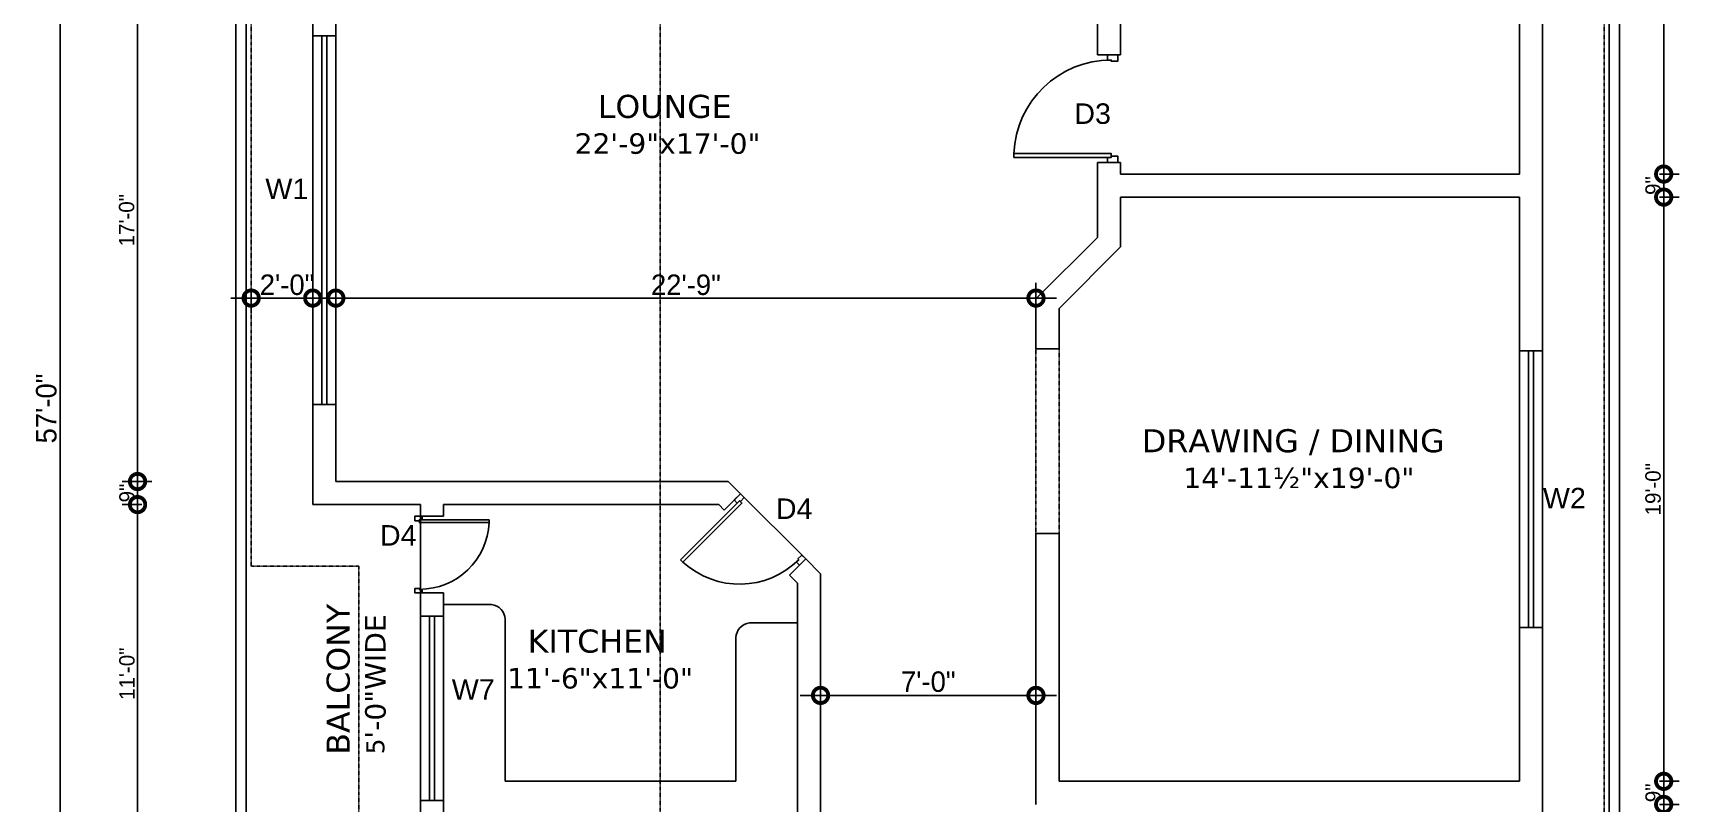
# Model space of a CAD drawing. Header units: inches. Extents: x -36906 to 35154, y -44700 to 686.
# Drawn here: x -20173 to -19531, y -23963 to -23662 of the extents above; entities that cross this region are included whole.
import ezdxf
from ezdxf.enums import TextEntityAlignment as Align

# ---------------------------------------------------------------- set-up
doc = ezdxf.new("R2010")
doc.units = ezdxf.units.IN
doc.header["$LTSCALE"] = 2
doc.header["$MEASUREMENT"] = 0
doc.header["$PDMODE"] = 2
doc.linetypes.add('DASHED2', pattern=[0.375, 0.25, -0.125])
doc.styles.add('dimtex', font='stylu.ttf')
doc.styles.add('SANSSERIF', font='sanss___.ttf', dxfattribs={"height": 7})
doc.dimstyles.new('G8', dxfattribs={"dimscale": 8, "dimtxt": 1, "dimasz": 1.75, "dimexe": 1, "dimexo": 0.25, "dimgap": 0.125, "dimtad": 1, "dimdec": 3, "dimzin": 3, "dimdsep": 46, "dimlunit": 4, "dimtxsty": 'dimtex', "dimblk": 'DOTSMALL', "dimcen": 0.09375, "dimdle": 1, "dimclrd": 256, "dimclre": 256, "dimclrt": 6, "dimadec": 0, "dimazin": 1, "dimtfac": 1, "dimtdec": 3, "dimtofl": 0, "dimtmove": 1, "dimatfit": 3, "dimldrblk": 'DOTSMALL', "dimfxl": 0, "dimtolj": 1, "dimtzin": 1, "dimlwd": -1, "dimlwe": -1, "dimarcsym": 0})

# ---------------------------------------------------------------- blocks, each defined once
blk = doc.blocks.new('rer er')
for p, q in [((-58.73, 4133.44), (-57.34, 4133.44)), ((-57.34, 4133.44), (-57.34, 4130.67)), ((-59.07, 4132.4), (-58.73, 4132.4)), ((-59.07, 4132.4), (-59.07, 4130.67)), ((-59.07, 4130.67), (-57.34, 4130.67))]:
    blk.add_line(p, q)
for points in [[(-58.73, 4158.66), (-58.73, 4132.4), (-59.76, 4132.4), (-59.76, 4158.66)], [(-86.39, 4133.44), (-86.39, 4130.67), (-84.66, 4130.67), (-84.66, 4132.4), (-84.66, 4130.67), (-86.39, 4130.67), (-86.39, 4133.44), (-85.01, 4133.44), (-85.01, 4132.4), (-84.66, 4132.4), (-85.01, 4132.4), (-85.01, 4133.44)]]:
    blk.add_lwpolyline(points, close=True)
blk.add_lwpolyline([(-59.07, 4132.4), (-59.07, 4130.67), (-57.34, 4130.67), (-57.34, 4133.44), (-58.73, 4133.44), (-58.73, 4132.4), (-59.07, 4132.4)])
blk.add_arc((-58.73, 4132.4), 26.28, 92.2623, 180)
blk = doc.blocks.new('_DotSmall')
at = {"color": 0, "linetype": 'ByBlock', "const_width": 0.5}
blk.add_lwpolyline([(-0.0625, 0, 1), (0.0625, 0, 1)], format="xyb", close=True, dxfattribs=at)
blk = doc.blocks.new('*D89')
for p, q in [((-20161.94, -23439.58), (-20161.94, -24139.58)), ((-20151.42, -23447.58), (-20167.94, -23447.58)), ((-20151.42, -24131.58), (-20167.94, -24131.58))]:
    blk.add_line(p, q)
at = {"layer": 'Defpoints', "color": 0}
for p in [(-20145.42, -23447.58), (-20161.94, -24131.58), (-20145.42, -24131.58)]:
    blk.add_point(p, dxfattribs=at)
at = {"xscale": 12, "yscale": 12, "zscale": 12}
for p, rotation in [((-20161.94, -23447.58), 90), ((-20161.94, -24131.58), 270)]:
    blk.add_blockref('_DotSmall', p, dxfattribs=dict(at, rotation=rotation))
at = {"color": 7, "insert": (-20167.26, -23809.08), "char_height": 8, "attachment_point": 5, "rotation": 90, "style": 'dimtex'}
blk.add_mtext('\\A1;57\'-0"', dxfattribs=at)
blk = doc.blocks.new('*D90')
for p, q in [((-19865.4, -23924.58), (-19865.4, -23915.05)), ((-19781.4, -23924.58), (-19781.4, -23915.05)), ((-19773.4, -23921.05), (-19873.4, -23921.05))]:
    blk.add_line(p, q)
at = {"layer": 'Defpoints', "color": 0}
for p in [(-19865.4, -23921.05), (-19865.4, -23930.58), (-19781.4, -23930.58)]:
    blk.add_point(p, dxfattribs=at)
at = {"xscale": 12, "yscale": 12, "zscale": 12, "rotation": 180}
blk.add_blockref('_DotSmall', (-19865.4, -23921.05), dxfattribs=at)
at = {"xscale": 12, "yscale": 12, "zscale": 12}
blk.add_blockref('_DotSmall', (-19781.4, -23921.05), dxfattribs=at)
at = {"color": 7, "insert": (-19823.4, -23915.74), "char_height": 8, "attachment_point": 5, "style": 'dimtex'}
blk.add_mtext('\\A1;7\'-0"', dxfattribs=at)
blk = doc.blocks.new('*D103')
for p, q in [((-20131.71, -23845.58), (-20131.71, -23625.58)), ((-20133.25, -23633.58), (-20137.71, -23633.58)), ((-20126.11, -23837.58), (-20137.71, -23837.58))]:
    blk.add_line(p, q)
at = {"layer": 'Defpoints', "color": 0}
for p in [(-20131.71, -23633.58), (-20127.25, -23633.58), (-20120.11, -23837.58)]:
    blk.add_point(p, dxfattribs=at)
at = {"xscale": 12, "yscale": 12, "zscale": 12}
for p, rotation in [((-20131.71, -23633.58), 90), ((-20131.71, -23837.58), 270)]:
    blk.add_blockref('_DotSmall', p, dxfattribs=dict(at, rotation=rotation))
at = {"color": 7, "insert": (-20135.95, -23735.58), "char_height": 6, "attachment_point": 5, "rotation": 90, "style": 'dimtex'}
blk.add_mtext('\\A1;17\'-0"', dxfattribs=at)
blk = doc.blocks.new('*D104')
for p, q in [((-20131.71, -23854.58), (-20131.71, -23829.58)), ((-20130.07, -23837.58), (-20137.71, -23837.58)), ((-20130.07, -23846.58), (-20137.71, -23846.58))]:
    blk.add_line(p, q)
at = {"layer": 'Defpoints', "color": 0}
for p in [(-20131.71, -23837.58), (-20124.07, -23837.58), (-20124.07, -23846.58)]:
    blk.add_point(p, dxfattribs=at)
at = {"xscale": 12, "yscale": 12, "zscale": 12}
for p, rotation in [((-20131.71, -23837.58), 90), ((-20131.71, -23846.58), 270)]:
    blk.add_blockref('_DotSmall', p, dxfattribs=dict(at, rotation=rotation))
at = {"color": 7, "insert": (-20135.81, -23842.08), "char_height": 6, "attachment_point": 5, "rotation": 90, "style": 'dimtex'}
blk.add_mtext('\\A1;9"', dxfattribs=at)
blk = doc.blocks.new('*D105')
for p, q in [((-20131.71, -23986.58), (-20131.71, -23838.58)), ((-20133.25, -23846.58), (-20137.71, -23846.58)), ((-20126.11, -23978.58), (-20137.71, -23978.58))]:
    blk.add_line(p, q)
at = {"layer": 'Defpoints', "color": 0}
for p in [(-20131.71, -23846.58), (-20127.25, -23846.58), (-20120.11, -23978.58)]:
    blk.add_point(p, dxfattribs=at)
at = {"xscale": 12, "yscale": 12, "zscale": 12}
for p, rotation in [((-20131.71, -23846.58), 90), ((-20131.71, -23978.58), 270)]:
    blk.add_blockref('_DotSmall', p, dxfattribs=dict(at, rotation=rotation))
at = {"color": 7, "insert": (-20135.82, -23912.58), "char_height": 6, "attachment_point": 5, "rotation": 90, "style": 'dimtex'}
blk.add_mtext('\\A1;11\'-0"', dxfattribs=at)
blk = doc.blocks.new('*D110')
for p, q in [((-19536.65, -23725.58), (-19536.65, -23448.58)), ((-19535.12, -23456.58), (-19530.65, -23456.58)), ((-19538.3, -23717.58), (-19530.65, -23717.58))]:
    blk.add_line(p, q)
at = {"layer": 'Defpoints', "color": 0}
for p in [(-19541.12, -23456.58), (-19536.65, -23456.58), (-19544.3, -23717.58)]:
    blk.add_point(p, dxfattribs=at)
at = {"xscale": 12, "yscale": 12, "zscale": 12}
for p, rotation in [((-19536.65, -23456.58), 90), ((-19536.65, -23717.58), 270)]:
    blk.add_blockref('_DotSmall', p, dxfattribs=dict(at, rotation=rotation))
at = {"color": 7, "insert": (-19540.75, -23587.08), "char_height": 6, "attachment_point": 5, "rotation": 90, "style": 'dimtex'}
blk.add_mtext('\\A1;21\'-9"', dxfattribs=at)
blk = doc.blocks.new('*D113')
for p, q in [((-19536.65, -23734.58), (-19536.65, -23709.58)), ((-19538.3, -23717.58), (-19530.65, -23717.58)), ((-19538.3, -23726.58), (-19530.65, -23726.58))]:
    blk.add_line(p, q)
at = {"layer": 'Defpoints', "color": 0}
for p in [(-19544.3, -23717.58), (-19536.65, -23717.58), (-19544.3, -23726.58)]:
    blk.add_point(p, dxfattribs=at)
at = {"xscale": 12, "yscale": 12, "zscale": 12}
for p, rotation in [((-19536.65, -23717.58), 90), ((-19536.65, -23726.58), 270)]:
    blk.add_blockref('_DotSmall', p, dxfattribs=dict(at, rotation=rotation))
at = {"color": 7, "insert": (-19540.75, -23722.08), "char_height": 6, "attachment_point": 5, "rotation": 90, "style": 'dimtex'}
blk.add_mtext('\\A1;9"', dxfattribs=at)
blk = doc.blocks.new('*D114')
for p, q in [((-19536.65, -23962.58), (-19536.65, -23718.58)), ((-19538.3, -23726.58), (-19530.65, -23726.58)), ((-19538.3, -23954.58), (-19530.65, -23954.58))]:
    blk.add_line(p, q)
at = {"layer": 'Defpoints', "color": 0}
for p in [(-19544.3, -23726.58), (-19536.65, -23726.58), (-19544.3, -23954.58)]:
    blk.add_point(p, dxfattribs=at)
at = {"xscale": 12, "yscale": 12, "zscale": 12}
for p, rotation in [((-19536.65, -23726.58), 90), ((-19536.65, -23954.58), 270)]:
    blk.add_blockref('_DotSmall', p, dxfattribs=dict(at, rotation=rotation))
at = {"color": 7, "insert": (-19540.78, -23840.58), "char_height": 6, "attachment_point": 5, "rotation": 90, "style": 'dimtex'}
blk.add_mtext('\\A1;19\'-0"', dxfattribs=at)
blk = doc.blocks.new('*D115')
for p, q in [((-19536.65, -23971.58), (-19536.65, -23946.58)), ((-19538.3, -23954.58), (-19530.65, -23954.58)), ((-19538.3, -23963.58), (-19530.65, -23963.58))]:
    blk.add_line(p, q)
at = {"layer": 'Defpoints', "color": 0}
for p in [(-19544.3, -23954.58), (-19536.65, -23954.58), (-19544.3, -23963.58)]:
    blk.add_point(p, dxfattribs=at)
at = {"xscale": 12, "yscale": 12, "zscale": 12}
for p, rotation in [((-19536.65, -23954.58), 90), ((-19536.65, -23963.58), 270)]:
    blk.add_blockref('_DotSmall', p, dxfattribs=dict(at, rotation=rotation))
at = {"color": 7, "insert": (-19540.75, -23959.08), "char_height": 6, "attachment_point": 5, "rotation": 90, "style": 'dimtex'}
blk.add_mtext('\\A1;9"', dxfattribs=at)
blk = doc.blocks.new('*D116')
for p, q in [((-19536.65, -24031.58), (-19536.65, -23955.58)), ((-19538.3, -23963.58), (-19530.65, -23963.58)), ((-19541.54, -24023.58), (-19530.65, -24023.58))]:
    blk.add_line(p, q)
at = {"layer": 'Defpoints', "color": 0}
for p in [(-19544.3, -23963.58), (-19536.65, -23963.58), (-19547.54, -24023.58)]:
    blk.add_point(p, dxfattribs=at)
at = {"xscale": 12, "yscale": 12, "zscale": 12}
for p, rotation in [((-19536.65, -23963.58), 90), ((-19536.65, -24023.58), 270)]:
    blk.add_blockref('_DotSmall', p, dxfattribs=dict(at, rotation=rotation))
at = {"color": 7, "insert": (-19540.81, -23993.58), "char_height": 6, "attachment_point": 5, "rotation": 90, "style": 'dimtex'}
blk.add_mtext('\\A1;5\'-0"', dxfattribs=at)
blk = doc.blocks.new('*D119')
for p, q in [((-20095.4, -23765.98), (-20055.4, -23765.98)), ((-20087.4, -23762.49), (-20087.4, -23771.98)), ((-20063.4, -23768.22), (-20063.4, -23771.98))]:
    blk.add_line(p, q)
at = {"layer": 'Defpoints', "color": 0}
for p in [(-20087.4, -23756.49), (-20063.4, -23762.22), (-20063.4, -23765.98)]:
    blk.add_point(p, dxfattribs=at)
at = {"xscale": 12, "yscale": 12, "zscale": 12, "rotation": 180}
blk.add_blockref('_DotSmall', (-20087.4, -23765.98), dxfattribs=at)
at = {"xscale": 12, "yscale": 12, "zscale": 12}
blk.add_blockref('_DotSmall', (-20063.4, -23765.98), dxfattribs=at)
at = {"color": 7, "insert": (-20073.41, -23760.83), "char_height": 8, "attachment_point": 5, "style": 'dimtex'}
blk.add_mtext('\\A1;2\'-0"', dxfattribs=at)
blk = doc.blocks.new('*D120')
for p, q in [((-20054.4, -23771.44), (-20054.4, -23759.98)), ((-19781.4, -23774.92), (-19781.4, -23759.98)), ((-19773.4, -23765.98), (-20062.4, -23765.98))]:
    blk.add_line(p, q)
at = {"layer": 'Defpoints', "color": 0}
for p in [(-20054.4, -23765.98), (-20054.4, -23777.44), (-19781.4, -23780.92)]:
    blk.add_point(p, dxfattribs=at)
at = {"xscale": 12, "yscale": 12, "zscale": 12, "rotation": 180}
blk.add_blockref('_DotSmall', (-20054.4, -23765.98), dxfattribs=at)
at = {"xscale": 12, "yscale": 12, "zscale": 12}
blk.add_blockref('_DotSmall', (-19781.4, -23765.98), dxfattribs=at)
at = {"color": 7, "insert": (-19917.9, -23760.84), "char_height": 8, "attachment_point": 5, "style": 'dimtex'}
blk.add_mtext('\\A1;22\'-9"', dxfattribs=at)

msp = doc.modelspace()

# ---------------------------------------------------------------- linework, layer by layer
at = {"linetype": 'DASHED2', "ltscale": 0.111}
for p, q in [((-19928.0016, -24496.9277), (-19928.0016, -23282.779)), ((-20087.3996, -23870.581), (-20087.3996, -23447.581)), ((-19559.8996, -24116.581), (-19559.8996, -23447.581)), ((-19781.3996, -23785.8089), (-19781.3996, -23857.8089)), ((-19772.3996, -23857.8089), (-19772.3996, -23785.8089)), ((-20045.3996, -23870.581), (-20087.3996, -23870.581)), ((-20045.3996, -23974.081), (-20045.3996, -23870.581))]:
    msp.add_line(p, q, dxfattribs=at)
at = {"linetype": 'ByBlock'}
for p, q in [((-20093.3996, -24126.581), (-20093.3996, -23447.581)), ((-20089.3996, -24126.581), (-20089.3996, -23451.581)), ((-19557.8996, -24112.581), (-19557.8996, -23451.581)), ((-19553.8996, -24116.581), (-19553.8996, -23447.581))]:
    msp.add_line(p, q, dxfattribs=at)
for p, q in [((-20063.3996, -23663.581), (-20063.3996, -23582.581)), ((-19748.3996, -23600.581), (-19748.3996, -23671.081)), ((-20054.3996, -23633.581), (-20054.3996, -23663.581)), ((-19592.8996, -23635.081), (-19592.8996, -23717.581)), ((-19583.8996, -23635.081), (-19583.8996, -23786.581)), ((-20054.3996, -23663.581), (-20063.3996, -23663.581)), ((-20063.3996, -23663.581), (-20063.3996, -23807.581)), ((-20059.8996, -23663.581), (-20059.8996, -23807.581)), ((-20057.8996, -23663.581), (-20057.8996, -23807.581)), ((-20054.3996, -23663.581), (-20054.3996, -23807.581)), ((-19748.3996, -23671.081), (-19757.3996, -23671.081)), ((-19757.3996, -23713.081), (-19757.3996, -23716.8089)), ((-19748.3996, -23713.081), (-19757.3996, -23713.081)), ((-19748.3996, -23713.081), (-19748.3996, -23717.581)), ((-19748.3996, -23717.581), (-19592.8996, -23717.581)), ((-19748.3996, -23726.581), (-19748.3996, -23746.0368)), ((-19592.8996, -23726.581), (-19592.8996, -23786.581)), ((-19757.3996, -23742.3089), (-19781.3996, -23766.3089)), ((-19748.3996, -23746.0368), (-19772.3996, -23770.0368)), ((-19781.3996, -23766.3089), (-19781.3996, -23785.8089)), ((-19772.3996, -23770.0368), (-19772.3996, -23785.8089)), ((-19592.8996, -23786.581), (-19592.8996, -23894.581)), ((-19592.8996, -23786.581), (-19583.8996, -23786.581)), ((-19589.3996, -23786.581), (-19589.3996, -23894.581)), ((-19587.3996, -23894.581), (-19587.3996, -23786.581)), ((-19583.8996, -23894.581), (-19583.8996, -23786.581)), ((-20063.3996, -23846.581), (-20063.3996, -23807.581)), ((-20054.3996, -23807.581), (-20063.3996, -23807.581)), ((-20054.3996, -23807.581), (-20054.3996, -23837.581)), ((-19901.3996, -23837.581), (-20054.3996, -23837.581)), ((-19901.3996, -23837.581), (-19896.6422, -23842.3383)), ((-19903.0062, -23848.7023), (-19896.6422, -23842.3383)), ((-20021.3996, -23846.581), (-20063.3996, -23846.581)), ((-20021.3996, -23851.081), (-20021.3996, -23846.581)), ((-20012.3996, -23851.081), (-20021.3996, -23851.081)), ((-19905.1275, -23846.581), (-20012.3996, -23846.581)), ((-20012.3996, -23846.581), (-20012.3996, -23851.081)), ((-19905.1275, -23846.581), (-19903.0062, -23848.7023)), ((-19781.3996, -23857.8089), (-19781.3996, -23963.581)), ((-19772.3996, -23857.8089), (-19772.3996, -23954.581)), ((-19877.5503, -23874.1581), (-19871.1864, -23867.7942)), ((-19871.1864, -23867.7942), (-19865.3996, -23873.581)), ((-19877.5503, -23874.1581), (-19874.3996, -23877.3089)), ((-19865.3996, -23873.581), (-19865.3996, -23983.081)), ((-20021.3996, -23890.081), (-20021.3996, -23881.081)), ((-20012.3996, -23881.081), (-20021.3996, -23881.081)), ((-20012.3996, -23881.081), (-20012.3996, -23890.081)), ((-19874.3996, -23877.3089), (-19874.3996, -23978.581)), ((-20012.3996, -23885.581), (-19993.6825, -23885.581)), ((-20012.3996, -23890.081), (-20021.3996, -23890.081)), ((-20021.3996, -23962.081), (-20021.3996, -23890.081)), ((-20017.8996, -23962.081), (-20017.8996, -23890.081)), ((-20015.8996, -23962.081), (-20015.8996, -23890.081)), ((-20012.3996, -23962.081), (-20012.3996, -23890.081)), ((-19988.3996, -23954.581), (-19988.3996, -23891.3579)), ((-19874.3996, -23892.7813), (-19893.1166, -23892.7813)), ((-19592.8996, -23894.581), (-19592.8996, -23954.581)), ((-19592.8996, -23894.581), (-19583.8996, -23894.581)), ((-19583.8996, -23894.581), (-19583.8996, -23975.581)), ((-19898.3996, -23898.5582), (-19898.3996, -23954.581)), ((-19898.3996, -23954.581), (-19988.3996, -23954.581)), ((-19772.3996, -23954.581), (-19592.8996, -23954.581)), ((-20021.3996, -23974.081), (-20021.3996, -23962.081)), ((-20012.3996, -23962.081), (-20021.3996, -23962.081)), ((-20012.3996, -23978.581), (-20012.3996, -23962.081))]:
    msp.add_line(p, q)
at = {"ltscale": 2.1}
for p, q in [((-19757.3996, -23633.581), (-19757.3996, -23671.081)), ((-19757.3996, -23713.081), (-19757.3996, -23742.3089)), ((-19592.8996, -23726.581), (-19748.3996, -23726.581)), ((-19772.3996, -23785.8089), (-19781.3996, -23785.8089)), ((-19896.6422, -23842.3383), (-19871.1864, -23867.7942)), ((-20021.3996, -23851.081), (-20021.3996, -23881.081)), ((-19772.3996, -23857.8089), (-19781.3996, -23857.8089))]:
    msp.add_line(p, q, dxfattribs=at)
for centre, start, end in [((-19994.328, -23891.4753), 1.1347795, 83.7505875), ((-19892.4712, -23898.6757), 96.2494125, 178.8652205)]:
    msp.add_arc(centre, 5.9296, start, end)

# ---------------------------------------------------------------- block references
for p, xscale, yscale, zscale, rotation in [((-13777.4622, -23795.9861), -1.445791821221064, 1.445791821242892, 1.445791821246816, 90), ((-16327.2583, -20172.4583), 1.239250132469827, 1.239250132486632, 1.239250132490018, 134.9999999995243), ((-24289.3532, -23791.8631), -1.032708443726733, 1.032708443737647, 1.032708443737002, 270)]:
    msp.add_blockref('rer er', p, dxfattribs=dict(xscale=xscale, yscale=yscale, zscale=zscale, rotation=rotation))

# ---------------------------------------------------------------- texts
at = {"style": 'SANSSERIF'}
for s, p in [('D3', (-19759.3321, -23697.9998)), ('W1', (-20073.4926, -23727.376)), ('D4', (-19875.699, -23852.1869)), ('W2', (-19575.3704, -23848.0506)), ('D4', (-20030.0681, -23862.5927)), ('W7', (-20000.8232, -23922.7357))]:
    msp.add_text(s, height=8, dxfattribs=at).set_placement(p, align=Align.CENTER)
at = {"char_height": 7, "style": 'SANSSERIF'}
for s, insert, attachment_point in [('{\\fVerdana|b0|i0|c0|p34;\\H1.286x; LOUNGE  \\H0.7781x;\\P\\H0.9994x;  \\H1.143x;22\'-9"x17\'-0"}', (-19928.1203, -23686.6652), 2), ('{\\fVerdana|b0|i0|c0|p34;\\H1.286x;  DRAWING / DINING\\P\\H0.7776x;    \\H1.143x;14\'-11½"x19\'-0"}', (-19685.008, -23817.1557), 2), ('{\\fVerdana|b0|i0|c0|p34;\\H1.286x; KITCHEN  \\H0.7781x;\\P\\H0.9994x;  \\H1.143x;11\'-6"x11\'-0"}', (-19954.4285, -23918.5021), 8)]:
    msp.add_mtext(s, dxfattribs=dict(at, insert=insert, attachment_point=attachment_point))
at = {"insert": (-20057.99, -23916.7014), "char_height": 7, "attachment_point": 2, "rotation": 90, "style": 'SANSSERIF'}
msp.add_mtext('\\A1;{\\fVerdana|b0|i0|c0|p34;\\H1.286x; BALCONY  \\H0.7781x;\\P\\H0.9994x;5\\H1.143x;\'-0"WIDE}', dxfattribs=at)

# ---------------------------------------------------------------- dimensions: what is measured, and where the dimension line sits
for base, p1, p2, override, picture, middle in [((-20161.9404, -24131.581), (-20145.4175, -23447.581), (-20145.4175, -24131.581), {"dimasz": 1.5, "dimexe": 0.75, "dimexo": 0.75, "dimclrt": 7}, '*D89', (-20161.9404, -23809.081)), ((-19536.6545, -23717.581), (-19544.2974, -23726.581), (-19544.2974, -23717.581), {"dimtxt": 0.75, "dimasz": 1.5, "dimexe": 0.75, "dimexo": 0.75, "dimclrt": 7}, '*D113', (-19536.6545, -23722.081)), ((-20131.7107, -23837.581), (-20124.0677, -23846.581), (-20124.0677, -23837.581), {"dimtxt": 0.75, "dimasz": 1.5, "dimexe": 0.75, "dimexo": 0.75, "dimclrt": 7}, '*D104', (-20131.7107, -23842.081)), ((-19536.6545, -23954.581), (-19544.2974, -23963.581), (-19544.2974, -23954.581), {"dimtxt": 0.75, "dimasz": 1.5, "dimexe": 0.75, "dimexo": 0.75, "dimclrt": 7}, '*D115', (-19536.6545, -23959.081))]:
    dim = msp.add_linear_dim(base=base, p1=p1, p2=p2, angle=90, dimstyle='G8', override=override)
    dim.commit()
    dim.dimension.update_dxf_attribs({"geometry": picture, "text_midpoint": middle, "dimtype": 160})
for base, p1, p2, angle, override, picture, middle in [((-19536.6545, -23456.581), (-19544.2974, -23717.581), (-19541.12, -23456.581), 90, {"dimtxt": 0.75, "dimasz": 1.5, "dimexe": 0.75, "dimexo": 0.75, "dimclrt": 7}, '*D110', (-19540.7533, -23587.081)), ((-20131.7107, -23633.581), (-20120.1096, -23837.581), (-20127.2452, -23633.581), 90, {"dimtxt": 0.75, "dimasz": 1.5, "dimexe": 0.75, "dimexo": 0.75, "dimclrt": 7}, '*D103', (-20135.9479, -23735.581)), ((-19536.6545, -23726.581), (-19544.2974, -23954.581), (-19544.2984, -23726.581), 90, {"dimtxt": 0.75, "dimasz": 1.5, "dimexe": 0.75, "dimexo": 0.75, "dimclrt": 7}, '*D114', (-19540.7753, -23840.581)), ((-20131.7107, -23846.581), (-20120.1096, -23978.581), (-20127.2452, -23846.581), 90, {"dimtxt": 0.75, "dimasz": 1.5, "dimexe": 0.75, "dimexo": 0.75, "dimclrt": 7}, '*D105', (-20135.8183, -23912.581)), ((-19865.3996, -23921.0517), (-19781.3996, -23930.581), (-19865.3996, -23930.581), 180, {"dimasz": 1.5, "dimexe": 0.75, "dimexo": 0.75, "dimclrt": 7}, '*D90', (-19823.3996, -23915.7354)), ((-19536.6545, -23963.581), (-19547.5384, -24023.581), (-19544.2974, -23963.581), 90, {"dimtxt": 0.75, "dimasz": 1.5, "dimexe": 0.75, "dimexo": 0.75, "dimclrt": 7}, '*D116', (-19540.806, -23993.581))]:
    dim = msp.add_linear_dim(base=base, p1=p1, p2=p2, angle=angle, dimstyle='G8', override=override)
    dim.commit()
    dim.dimension.update_dxf_attribs({"geometry": picture, "text_midpoint": middle})
dim = msp.add_linear_dim(base=(-20063.3996, -23765.976), p1=(-20087.3996, -23756.4855), p2=(-20063.3996, -23762.2227), dimstyle='G8', override={"dimasz": 1.5, "dimexe": 0.75, "dimexo": 0.75, "dimclrt": 7})
dim.commit()
dim.dimension.update_dxf_attribs({"geometry": '*D119', "text_midpoint": (-20073.4098, -23765.976), "dimtype": 160})
dim = msp.add_linear_dim(base=(-20054.3996, -23765.976), p1=(-19781.3996, -23780.9151), p2=(-20054.3996, -23777.436), dimstyle='G8', override={"dimasz": 1.5, "dimexe": 0.75, "dimexo": 0.75, "dimclrt": 7})
dim.commit()
dim.dimension.update_dxf_attribs({"geometry": '*D120', "text_midpoint": (-19917.8996, -23760.8442)})

doc.saveas('drawing.dxf')
